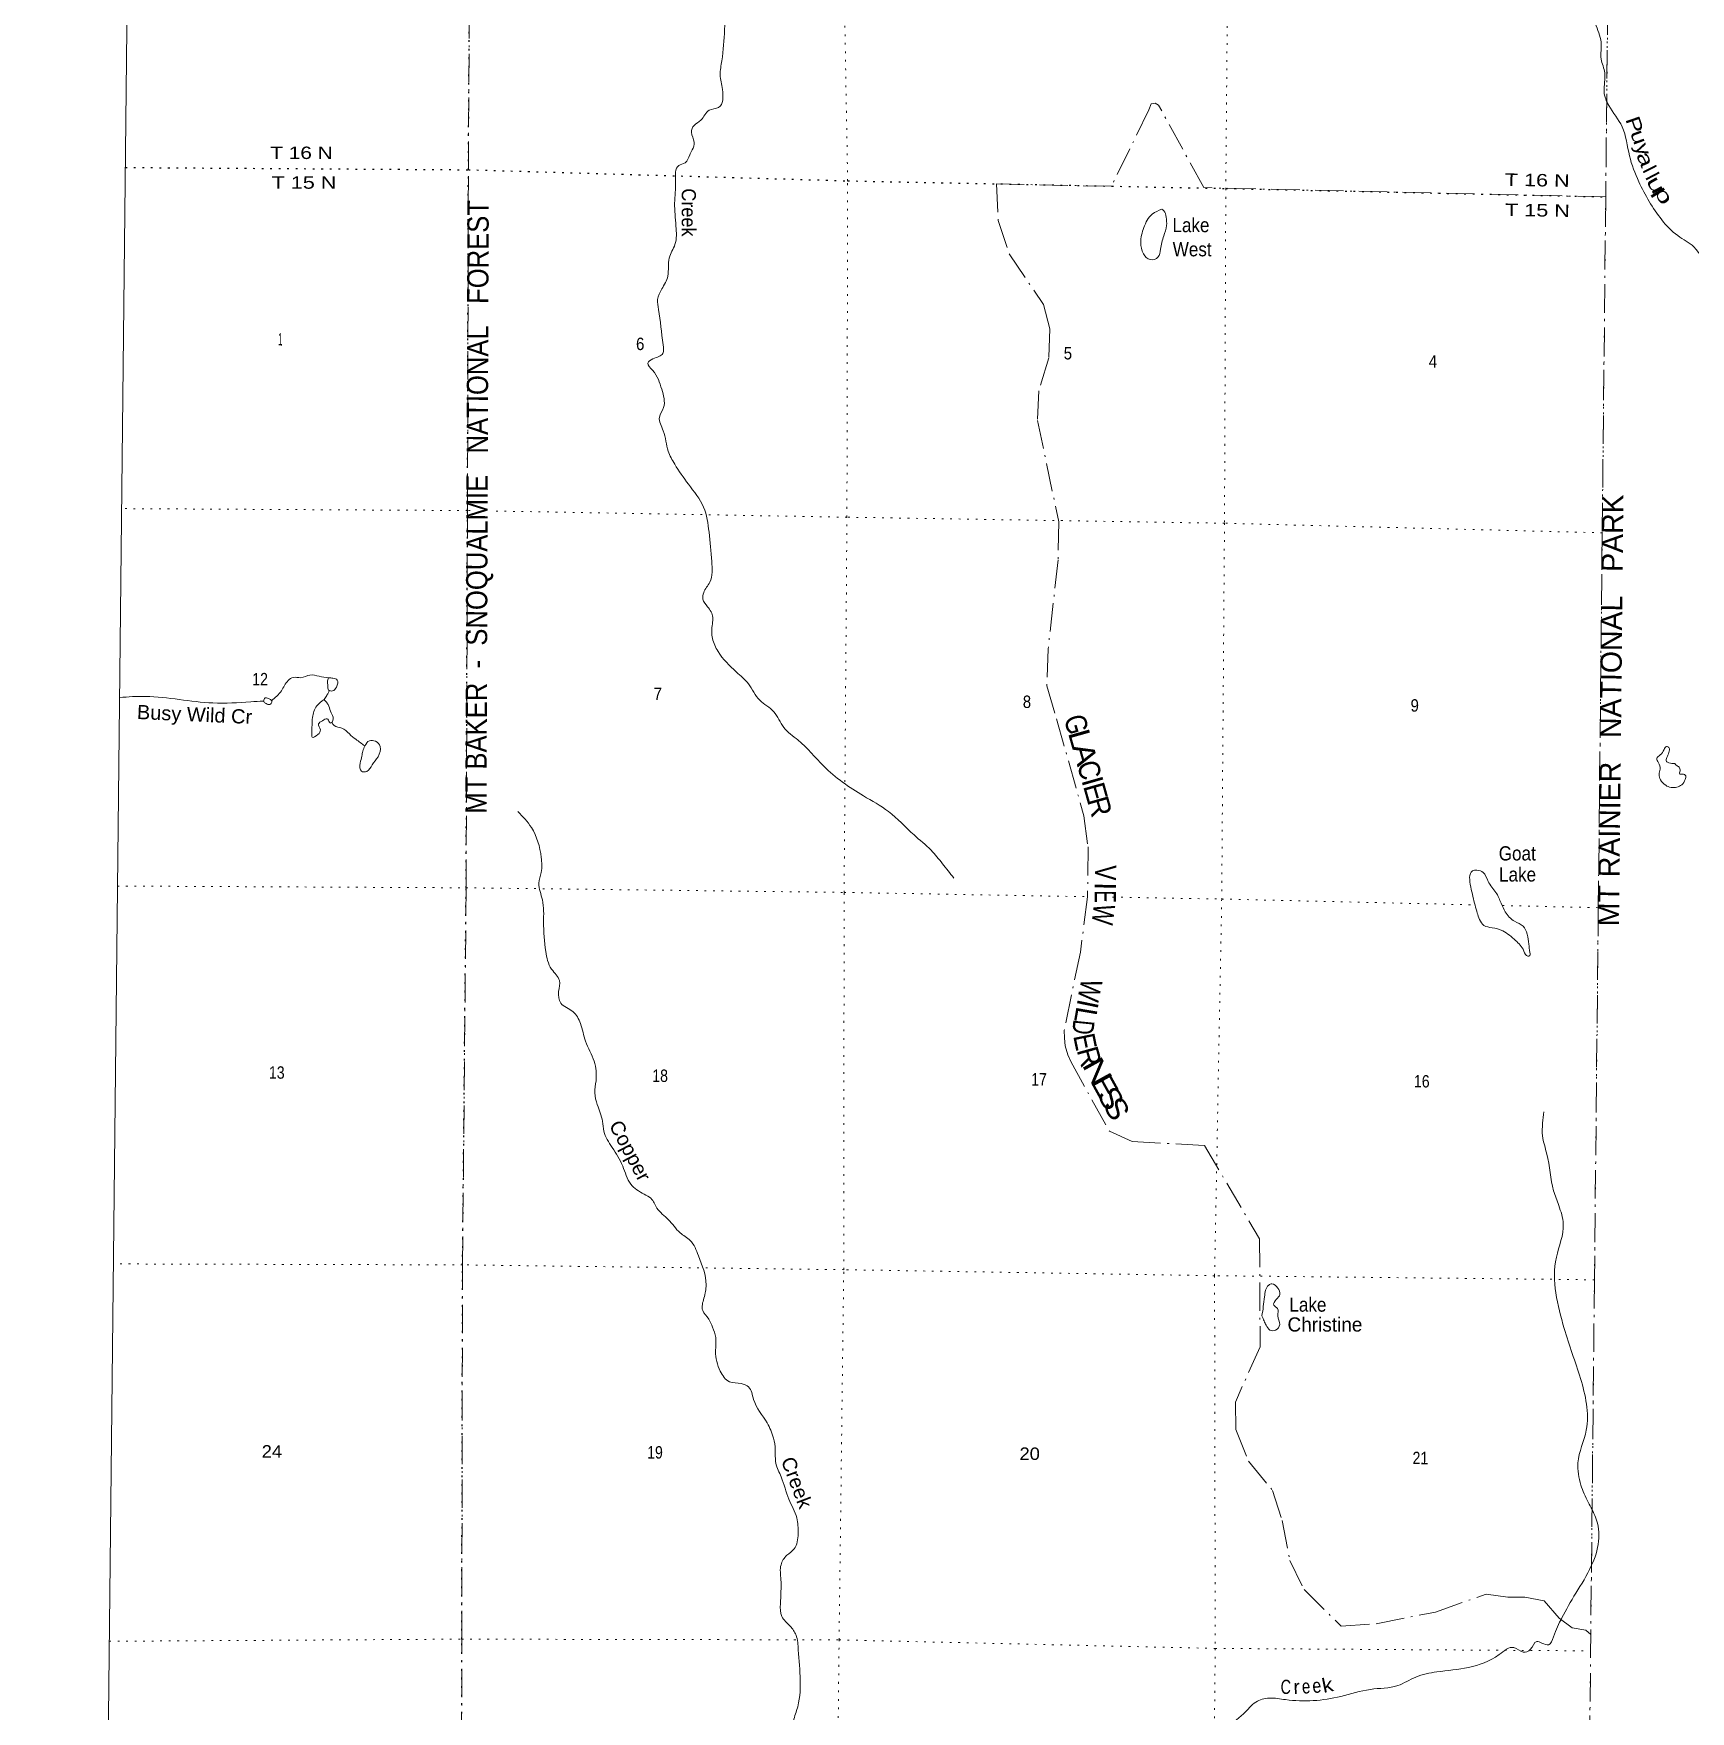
# Model space of a CAD drawing. Header units: feet. Extents: x -252658 to 9, y -366365 to -181930.
# Drawn here: x -252658 to -229317, y -269181 to -245541 of the extents above; entities that cross this region are included whole.
import ezdxf
from ezdxf.enums import TextEntityAlignment as Align

# ---------------------------------------------------------------- set-up
doc = ezdxf.new("R2010")
doc.units = ezdxf.units.FT
doc.header["$LTSCALE"] = 80
doc.linetypes.add('DOT_DASHED', pattern=[7.7, 5, -1.2, 0.3, -1.2])
doc.linetypes.add('DOTTED', pattern=[1.5, 0.3, -1.2])
for name, color, linetype, lineweight in [('39', 7, 'Continuous', 13), ('4', 7, 'Continuous', 13), ('44', 7, 'DOT_DASHED', 13), ('6', 7, 'DOTTED', 25), ('7', 7, 'DOTTED', 13)]:
    doc.layers.add(name, color=color, linetype=linetype, lineweight=lineweight)
doc.layers.add('41', color=7, linetype='Continuous')

msp = doc.modelspace()

# ---------------------------------------------------------------- linework, layer by layer
at = {"layer": '39'}
for points in [[(-231172.72, -241594.67), (-231248.97, -241670.51), (-231264.54, -241916.04), (-231282.05, -242147.48), (-231297.81, -242425.22), (-231266.56, -242592.49), (-231271.93, -242817.95), (-231286.92, -242964.84), (-231237.16, -243071.81), (-231092.89, -243217.55), (-231033.63, -243421.22), (-231048.52, -243552), (-230907.25, -243862.81), (-230849.99, -244062.44), (-230891.32, -244233.34), (-230844.31, -244463.11), (-230715.43, -245162.42), (-230656.39, -245402.32), (-230575.28, -245660.46), (-230574.69, -245900.04), (-230523.45, -246095.61), (-230533.08, -246359.3), (-230467.73, -246554.94), (-230280.03, -246853.93), (-230175.64, -247265.2), (-230044.76, -247628.31), (-229721.41, -248165.6), (-229496.97, -248388.28), (-229268.11, -248546.56), (-229090.98, -248928.04), (-228916.1, -249347.75), (-228687.63, -249570.45), (-228316.87, -249932.85), (-228035.11, -250347.11), (-227825.93, -250762.98), (-227740.82, -251025.17), (-227692.9, -251101.93), (-227630.82, -251170.72), (-227625.41, -251277.46), (-227545.46, -251392.65), (-227421.09, -251493.99), (-227401.67, -251618.92), (-227382.48, -251780.08), (-227337.06, -251939.38), (-227287.13, -252016.16), (-227009.99, -252190.81), (-226666.49, -252391.99), (-226543.91, -252455.07), (-226427.15, -252481.88), (-226345.17, -252593.06), (-226278.95, -252643.75), (-226245.28, -252744.6), (-226118.78, -252827.83), (-225623.95, -253003.67), (-225511.26, -253036.49), (-225465.07, -253064.93), (-225251.26, -253041.94), (-225118.32, -253058.77), (-225015.05, -252980.81), (-224823.48, -252967.76), (-224718.64, -252964.31), (-224611.45, -252904.49), (-224487.65, -252764.24), (-224305.79, -252690.74), (-224138.32, -252663.46), (-224071.52, -252615.51), (-223968.4, -252490.22)], [(-242245.32, -242403.84), (-242300.4, -242514.27), (-242259.56, -242764.14), (-242405.06, -243163.98), (-242555.8, -243428.92), (-242557.17, -243658.42), (-242589.05, -243934.07), (-242652.89, -244161.22), (-242701.22, -244491.13), (-242827.55, -244717.94), (-242879.57, -244991.46), (-242922.84, -245486.49), (-242961.72, -245923.16), (-242985.08, -246122.35), (-242954.06, -246329.89), (-243007.98, -246583.26), (-243139.23, -246620.8), (-243256.98, -246761.09), (-243352.16, -246835.06), (-243391.04, -246931.49), (-243351.56, -247072.63), (-243378.41, -247181.2), (-243415.12, -247251.47), (-243478.26, -247361.85), (-243569.21, -247401.62), (-243614.84, -247616.79), (-243626.79, -247930.8), (-243608.55, -248253.02), (-243622.2, -248514.67), (-243703.96, -248703.48), (-243723.61, -248957.04), (-243807.35, -249139.79), (-243866.68, -249286.44), (-243853.42, -249429.45), (-243789.86, -249927.08), (-243792.6, -250047.86), (-243932.14, -250123.6), (-244005.06, -250183.61), (-243939.14, -250284.63), (-243809.72, -250553.1), (-243783.03, -250810.94), (-243842.3, -250947.52), (-243786.99, -251137.07), (-243718.16, -251425.34), (-243626.51, -251607.04), (-243432.67, -251889.95), (-243218.92, -252215.25), (-243142.39, -252565.98), (-243104.54, -252978.91), (-243132.48, -253270.68), (-243218.02, -253417.18), (-243228.63, -253507.72), (-243162.76, -253616.8), (-243089.07, -253766.18), (-243095.67, -253858.76), (-243092.87, -254066.14), (-243015.33, -254245.74), (-242759.03, -254535.04), (-242588.69, -254703.07), (-242428.8, -254933.45), (-242230.21, -255095.59), (-242090.43, -255317.81), (-241889.9, -255494.06), (-241527.24, -255862.45), (-240967.33, -256280.24), (-240615.89, -256501.6), (-240255.02, -256831.73), (-240014.41, -257046.45), (-239854.28, -257236.57), (-239694.22, -257438.77)], [(-236763.6, -248014.49), (-236899.08, -248086.23), (-237017.12, -248274.84), (-237060.71, -248485.99), (-237023.35, -248643.23), (-236929.1, -248726.29), (-236818.02, -248690.66), (-236781.08, -248580.13), (-236737.63, -248393.13), (-236696.44, -248246.38), (-236703.8, -248127.56), (-236735.51, -248036.79), (-236763.6, -248014.49)], [(-249305.06, -254940.16), (-249166.73, -254802.12), (-249073.13, -254655.66), (-249000.3, -254611.77), (-248893.5, -254616.37), (-248764.26, -254578.83), (-248635.35, -254595.64), (-248502.45, -254618.51)], [(-248493.6, -254803.64), (-248513.86, -254841.92), (-248528.13, -254868.01), (-248564.73, -254922.17)], [(-248502.45, -254618.51), (-248439.99, -254622.87), (-248379.67, -254649.37), (-248392.35, -254747.95), (-248447.1, -254802.01), (-248501.47, -254791.65), (-248513.18, -254727.16), (-248516.88, -254672.78), (-248502.45, -254618.51)], [(-251446.41, -254894.47), (-251080.16, -254880.28), (-250131.28, -254972.02), (-249599.03, -254956.8), (-249419.56, -254945.7)], [(-249419.56, -254945.7), (-249397.12, -254901.53), (-249346.78, -254909.86), (-249302.66, -254948.35), (-249319.02, -254988.53), (-249369.42, -254988.25), (-249393.52, -254974.03), (-249419.56, -254945.7)], [(-248564.73, -254922.17), (-248668.08, -255014.22), (-248727.51, -255176.97), (-248738.96, -255406.42), (-248735.2, -255452.75), (-248652.34, -255416.96), (-248617.68, -255350.71), (-248643.39, -255268.02), (-248588.69, -255222.02), (-248524.02, -255194.18), (-248488.03, -255242.7), (-248478.02, -255254.83), (-248437.36, -255196.67), (-248467.09, -255111.95), (-248498.77, -255015.14), (-248522.73, -254976.76), (-248564.73, -254922.17)], [(-248453.44, -255247.58), (-248423.81, -255291.37), (-248315.17, -255326.18), (-248208.83, -255409.31), (-248118.56, -255484.29), (-247992.13, -255577.59)], [(-247992.13, -255577.59), (-247927.19, -255505.47), (-247840.55, -255511.98), (-247776.48, -255584.8), (-247805.57, -255729.6), (-247888.9, -255845.92), (-247964.03, -255936.11), (-248038.59, -255933.69), (-248056.06, -255820.85), (-248033.3, -255722.32), (-248018.76, -255649.92), (-247992.13, -255577.59)], [(-229537.25, -255827.1), (-229619.83, -255816.59), (-229653.98, -255796.27), (-229647.6, -255739.93), (-229620.98, -255671.63), (-229620.56, -255601.16), (-229654.74, -255584.87), (-229689.27, -255628.98), (-229742.13, -255705.19), (-229790.8, -255753.25), (-229766.97, -255813.77), (-229743.32, -255904.5), (-229759.89, -255978.9), (-229738.16, -256053.51), (-229666.06, -256132.42), (-229508.99, -256159.45), (-229440.25, -256125.6), (-229389.41, -256049.37), (-229383.07, -256001.09), (-229433.31, -255974.64), (-229467.57, -255974.45), (-229463.27, -255928.17), (-229477.08, -255877.76), (-229519.23, -255847.34), (-229537.25, -255827.1)], [(-245834.72, -256503.37), (-245644.56, -256727.88), (-245505.96, -257147.39), (-245507.22, -257358.78), (-245538.36, -257511.62), (-245489.37, -257747.44), (-245473.08, -258057.57), (-245443.3, -258472.47), (-245360.13, -258722.57), (-245250.22, -258884.23), (-245261.21, -259037.18), (-245229.93, -259200.42), (-245061.32, -259320.12), (-244953.47, -259487.81), (-244882.39, -259737.85), (-244761.11, -260020.37), (-244734.52, -260294.32), (-244751.68, -260467.36), (-244716.37, -260630.63), (-244643.19, -260866.58), (-244623.86, -261005.6), (-244506.3, -261235.76), (-244358.69, -261496.27), (-244243.3, -261752.59), (-244056.67, -261892.52), (-243960.26, -261951.43), (-243876.42, -262088.79), (-243716.11, -262248.71), (-243549.92, -262436.85), (-243407.44, -262544.33), (-243291.81, -262760.38), (-243183.38, -263169.67), (-243214.73, -263356.73), (-243231.91, -263533.8), (-243145.95, -263653.06), (-243094.21, -263766.08), (-243048.72, -263913.3), (-243049.89, -264108.58), (-242985.02, -264386.76), (-242854.88, -264534.44), (-242689.75, -264561.51), (-242585.21, -264608.39), (-242515.7, -264783.92), (-242324.16, -265115.14), (-242234.72, -265329.04), (-242209.49, -265492.25), (-242200.55, -265683.56), (-242125.11, -265877.24), (-242018.13, -266191.9), (-241906.81, -266454.23), (-241887.97, -266675.79), (-241941.66, -266890.92), (-242045, -266980.95), (-242128.44, -267113.38), (-242129.69, -267322.75), (-242137.77, -267664.96), (-242116.65, -267842.25), (-242000.55, -267977.77), (-241916.64, -268105.06), (-241885.64, -268314.61), (-241908.85, -269166.1), (-241950.33, -269361.16), (-241892.83, -269522.53), (-241910.57, -269792.22), (-241907.69, -269985.51), (-241805.79, -270137.06), (-241693.97, -270316.85), (-241512.09, -270577.55), (-241464.36, -270686.53), (-241529.81, -270845.22), (-241609.02, -271283.68), (-241673.12, -271553.11), (-241673.92, -271579.5)], [(-232351.04, -257821.02), (-232411.98, -257560.98), (-232386.47, -257339.66), (-232323.92, -257327.92), (-232237.42, -257358.59), (-232167.63, -257485.81), (-232057.69, -257641.43), (-231984.02, -257794.84), (-231926.27, -257913.93), (-231794.02, -258047.53), (-231673.49, -258116.64), (-231617.72, -258229.69), (-231592.34, -258368.74), (-231578.95, -258489.61), (-231581.21, -258529.86), (-231609.49, -258539.78), (-231663.48, -258467), (-231781.53, -258319.39), (-231960.13, -258183.53), (-232111.04, -258138.41), (-232225.76, -258107.59), (-232287.74, -258022.7), (-232319.45, -257931.93), (-232351.04, -257821.02)], [(-236401.29, -272910.48), (-236374.18, -272655.05), (-236314.08, -272041.33), (-236364.68, -271737.05), (-236450.77, -271637.93), (-236498.49, -271526.94), (-236572.04, -271353.4), (-236514.62, -271190.64), (-236535.07, -270900.61), (-236524.83, -270534.25), (-236369.32, -270146.54), (-236165.79, -269819.48), (-236011.42, -269623.02), (-235879.3, -269438.52), (-235611.88, -269214.49), (-235439.55, -269048.33), (-235249.74, -268992.99), (-235020.07, -269014.38), (-234243.74, -268970.29), (-233825.88, -268869.89), (-233440.54, -268815.61), (-233187.87, -268698.21), (-232889.09, -268623.33), (-232010.78, -268378.47), (-231804.59, -268280.94), (-231671.92, -268344.08), (-231572.94, -268308.38), (-231481.56, -268196.13), (-231409.11, -268216.66), (-231316.55, -268243.34), (-231247.34, -268130.97), (-231128.82, -267861.84), (-230931.23, -267514.62), (-230713.26, -267131.27), (-230610.38, -266781.52), (-230652.73, -266445.07), (-230758.3, -266233.1), (-230859.66, -265990.96), (-230902.15, -265678.67), (-230784.51, -265218.27), (-230782.31, -264849.85), (-230981.67, -264138.08), (-231094.45, -263783.13), (-231205.4, -262781.93), (-231107.87, -262313.37), (-231172.83, -262051.29), (-231244.17, -261845.55), (-231339.86, -261327.61), (-231400.82, -261071.6), (-231399.75, -260892.42), (-231384.68, -260731.44)], [(-235352.73, -263608.94), (-235316.84, -263337.34), (-235257.42, -263174.59), (-235212.96, -263156.71), (-235130.67, -263215.55), (-235100.96, -263304.29), (-235153.81, -263378.5), (-235186.52, -263454.82), (-235132.39, -263505.45), (-235128.96, -263606.13), (-235103.49, -263729.08), (-235162.41, -263807.28), (-235241.02, -263806.85), (-235295.04, -263738.1), (-235322.91, -263679.57), (-235352.73, -263608.94)]]:
    msp.add_spline(points, degree=3, dxfattribs=at)
at = {"layer": '4'}
msp.add_lwpolyline([(-250643.67, -181929.5), (-219314.25, -182252.72), (-187984.41, -182532.85), (-156654.22, -182769.88), (-125323.73, -182963.82), (-93993.01, -183114.65), (-62662.1, -183222.4), (-31331.08, -183287.04), (0, -183308.59), (0, -366365.25), (-31582.88, -366343.53), (-63165.71, -366278.36), (-94748.41, -366181.36), (-126330.93, -366017.71), (-157913.21, -365822.21), (-189495.2, -365583.27), (-221076.82, -365300.9), (-252658.03, -364975.08)], close=True, dxfattribs=at)
msp.add_lwpolyline([(-250643.67, -181929.5), (-219314.25, -182252.72), (-187984.41, -182532.85), (-156654.22, -182769.88), (-125323.73, -182963.82), (-93993.01, -183114.65), (-62662.1, -183222.4), (-31331.08, -183287.04), (0, -183308.59), (0, -366365.25), (-31582.88, -366343.53), (-63165.71, -366278.36), (-94748.41, -366181.36), (-126330.93, -366017.71), (-157913.21, -365822.21), (-189495.2, -365583.27), (-221076.82, -365300.9), (-252658.03, -364975.08)], close=True, dxfattribs=at)
at = {"layer": '44', "linetype": 'DOTTED'}
msp.add_line((-230779.66, -273702.92), (-230482.55, -245158.1), dxfattribs=at)
at = {"layer": '44'}
for points in [[(-246639.45, -273537.35), (-246629.61, -270826.49), (-246625.81, -268161.95), (-246614.56, -262889.25), (-246564.78, -257576.49), (-246545.21, -252261.56), (-246532.74, -247459.97), (-246499.74, -242259.86), (-246403.95, -237007.76), (-246334.09, -231709.2), (-246279.33, -227766.92)], [(-230303.23, -227933.74), (-230344.92, -231935.36), (-230479.12, -244828), (-230483.4, -245157.66), (-230510.48, -247841.84), (-230559.75, -252574.81), (-230614.73, -257856.82), (-230669.29, -263098.95), (-230779.66, -273702.92)], [(-230510.48, -247841.84), (-236173.84, -247712.21), (-236810.27, -246549.7), (-236857.34, -246520.24), (-236912.94, -246529.22), (-236946.6, -246613.7), (-237471.7, -247692.32), (-239093.27, -247660.01), (-239067.99, -248173.91), (-238913.9, -248645.17), (-238432.02, -249357.31), (-238342.61, -249701.85), (-238355.82, -250111.1), (-238496.74, -250576.18), (-238514.35, -250993.69), (-238216.82, -252420.73), (-238224.36, -252955.46), (-238365.77, -254210.32), (-238385.67, -254732.26), (-238248.26, -255194.81), (-237860.85, -256561.05), (-237803.06, -257001.04), (-237810.04, -257702.93), (-237911.49, -258482.25), (-238138.01, -259580.71), (-238136.34, -259694.73), (-238125.58, -259802.42), (-238086.11, -259928.06), (-238046.59, -260025.58), (-237503.15, -261006.46), (-237181.67, -261151.1), (-236162.51, -261205.89), (-235386.09, -262521.77), (-235379.27, -264041.99), (-235727.54, -264821.33), (-235719.22, -265210.14), (-235543.42, -265652.6), (-235202.61, -266069.27), (-235068.5, -266489.96), (-234958.58, -267052.23), (-234760.97, -267461.71), (-234236.84, -267978.34), (-233742.83, -267946.9), (-232908.55, -267780.52), (-232194.65, -267528.03), (-231887.83, -267572.07), (-231651.73, -267572.84), (-231378.8, -267624.53), (-231164.88, -267867.2), (-230982.29, -268000.57), (-230789.06, -268033.88), (-230721.33, -268098.35)]]:
    msp.add_lwpolyline(points, dxfattribs=at)
at = {"layer": '6'}
for points in [[(-246639.54, -273537.35), (-246630.86, -273408.51), (-246625.81, -268161.95), (-246614.56, -262889.25), (-246564.78, -257576.49), (-246545.21, -252261.56), (-246532.74, -247459.97), (-246499.74, -242259.86), (-246403.95, -237007.76), (-246334.09, -231709.2), (-246279.33, -227766.92)], [(-251364.46, -247428.03), (-246532.74, -247459.97), (-241189.87, -247615.91), (-235862.83, -247723.45), (-230510.48, -247841.84)]]:
    msp.add_lwpolyline(points, dxfattribs=at)
at = {"layer": '7'}
for p, q in [((-246545.21, -252261.56), (-251417.35, -252234.17)), ((-231964.8, -257825.86), (-230614.73, -257856.82))]:
    msp.add_line(p, q, dxfattribs=at)
for points in [[(-241353.11, -272389.58), (-241310.3, -268172.79), (-241244.96, -262956.75), (-241239.51, -257641.74), (-241199.95, -252355.1), (-241189.87, -247615.91), (-241281.69, -242388.95), (-241072.59, -237064.99), (-241008.45, -231712.04), (-240963.9, -227823.66)], [(-235633.5, -227879.32), (-235687.7, -231857.8), (-235745.43, -237150.38), (-235817.22, -242434.83), (-235862.83, -247723.45), (-235880.85, -252440.45), (-235920.45, -257735.14), (-236020.6, -263041.58), (-236011.56, -268292.25), (-236060.77, -273508.37), (-236072.23, -273648.88)], [(-246508.84, -252262.22), (-246547.23, -252261.55), (-246545.21, -252261.56)], [(-230559.75, -252574.81), (-235880.85, -252440.45), (-241199.95, -252355.1), (-246191.59, -252267.77)], [(-251475.88, -257551.93), (-246564.78, -257576.49), (-241239.51, -257641.74), (-237786.42, -257702.37)], [(-237456.4, -257708.17), (-235920.45, -257735.14), (-232361.63, -257816.75)], [(-230669.29, -263098.95), (-236020.6, -263041.58), (-241244.96, -262956.75), (-246614.56, -262889.25), (-251534.45, -262875.38)], [(-251592.96, -268191.98), (-246625.81, -268161.95), (-241310.3, -268172.79), (-236011.56, -268292.25), (-230723.71, -268327.12)]]:
    msp.add_lwpolyline(points, dxfattribs=at)

# ---------------------------------------------------------------- texts
at = {"layer": '41'}
for s, rotation, width, p in [('P', 288.764, 1.3, (-230198.78, -246857.43)), ('u', 289.606, 1.35, (-230134.84, -247032.62)), ('y', 288.371, 1.25, (-230074.81, -247200.66)), ('a', 293.449, 1.4, (-230043.57, -247348.57)), ('l', 297.188, 1.15, (-229983.09, -247497.53)), ('l', 297.68, 1.15, (-229943.47, -247596.42)), ('u', 299.338, 1.6, (-229887.45, -247720.68)), ('p', 301.496, 1.65, (-229777.93, -247871.29)), ('C', 358.637, 0.75, (-235019.96, -268934.04)), ('e', 4.219, 0.8, (-234725.18, -268926.91)), ('e', 5.488, 0.85, (-234572, -268916.79)), ('k', 11.532, 1.15, (-234410.57, -268905.86))]:
    msp.add_text(s, height=200, rotation=rotation, dxfattribs=dict(at, width=width)).set_placement(p, align=Align.CENTER)
for s, rotation, width, p in [('Creek', 270, 0.95, (-243527.19, -247721.75)), ('Busy Wild Cr', 357.5, 1.05, (-251204.98, -255197.76)), ('Copper', 297.751, 1.05, (-244557.18, -260919.13)), ('Creek', 290.769, 1.05, (-242132.51, -265640.64))]:
    msp.add_text(s, height=200, rotation=rotation, dxfattribs=dict(at, width=width)).set_placement(p)
at = {"layer": '41', "width": 0.9}
for s, p in [('Lake', (-236614.41, -248339.17)), ('West', (-236610.73, -248680.14)), ('Goat', (-232017.32, -257191.21)), ('Lake', (-232013.19, -257487.7)), ('Lake', (-234966.78, -263548.82))]:
    msp.add_text(s, height=200, dxfattribs=at).set_placement(p)
at = {"layer": '41'}
msp.add_text('Christine', height=200, dxfattribs=at).set_placement((-234993.72, -263828.53))
msp.add_text('r', height=200, rotation=1.006, dxfattribs=at).set_placement((-234863.17, -268933.9), align=Align.CENTER)
at = {"layer": '44', "width": 0.9}
msp.add_text('MT BAKER  -  SNOQUALMIE   NATIONAL   FOREST', height=300, rotation=89.789, dxfattribs=at).set_placement((-246277.02, -256532.97))
at = {"layer": '44'}
msp.add_text('MT RAINIER   NATIONAL   PARK', height=300, rotation=89.404, dxfattribs=at).set_placement((-230323.51, -258119.85))
for s, rotation, width, p in [('G', 285.831, 0.85, (-238110.53, -255313.98)), ('L', 285.831, 1.15, (-238053.22, -255516.07)), ('A', 285.831, 1.15, (-237991.09, -255735.19)), ('C', 285.831, 0.9, (-237927.97, -255957.75)), ('E', 285.831, 0.95, (-237840.12, -256267.61)), ('R', 285.831, 0.95, (-237781.84, -256473.11)), ('V', 269.43, 0.8, (-237706.66, -257362.87)), ('E', 269.43, 0.65, (-237710, -257700.28)), ('W', 262.583, 0.75, (-237736.02, -257931.88)), ('W', 258.348, 0.8, (-237922.49, -258990.65)), ('D', 264.348, 0.7, (-238018.17, -259527.09)), ('E', 281.613, 0.85, (-237990.22, -259775.9)), ('R', 285.613, 0.95, (-237928.44, -259996.9)), ('N', 298.988, 1.35, (-237801.27, -260241.05)), ('E', 298.988, 1.25, (-237698.64, -260442.83)), ('S', 298.988, 1.1, (-237612.3, -260613.04)), ('S', 298.988, 1.1, (-237530.23, -260758.98))]:
    msp.add_text(s, height=300, rotation=rotation, dxfattribs=dict(at, width=width)).set_placement(p, align=Align.CENTER)
for s, rotation, p in [('I', 285.831, (-237883.57, -256114.38)), ('I', 269.43, (-237708.54, -257552.26)), ('L', 260.348, (-237982.19, -259347.39)), ('I', 258.348, (-237954.4, -259183.77))]:
    msp.add_text(s, height=300, rotation=rotation, dxfattribs=at).set_placement(p, align=Align.CENTER)
at = {"layer": '6'}
for s, width, p in [('T 16 N', 1.25, (-249322.55, -247308.72)), ('T 15 N', 1.3, (-249304.77, -247727.31))]:
    msp.add_text(s, height=175, dxfattribs=dict(at, width=width)).set_placement(p)
at = {"layer": '6', "width": 1.3}
for s, p in [('T 16 N', (-231932.89, -247685.47)), ('T 15 N', (-231929.79, -248109.79))]:
    msp.add_text(s, height=175, rotation=359, dxfattribs=at).set_placement(p)
at = {"layer": '7'}
for s, width, p in [('1', 0.45, (-249212.5, -249935.86)), ('6', 0.9, (-244171.21, -250000.47)), ('5', 0.9, (-238145.91, -250131.9)), ('4', 0.9, (-233003.57, -250247.01)), ('12', 0.85, (-249577.73, -254723.1)), ('7', 0.9, (-243922.55, -254930.08)), ('8', 0.9, (-238722.66, -255042.4)), ('9', 0.9, (-233260.04, -255094.13)), ('13', 0.85, (-249342.51, -260265.44)), ('18', 0.85, (-243942.42, -260310.71)), ('17', 0.85, (-238604.98, -260361.93)), ('16', 0.85, (-233212.96, -260389.29)), ('24', 1.1, (-249444.11, -265603.78)), ('19', 0.85, (-244014.76, -265616.94)), ('20', 1.1, (-238768.89, -265636.12)), ('21', 0.85, (-233232.48, -265696.17))]:
    msp.add_text(s, height=175, rotation=359.688, dxfattribs=dict(at, width=width)).set_placement(p)

doc.saveas('drawing.dxf')
